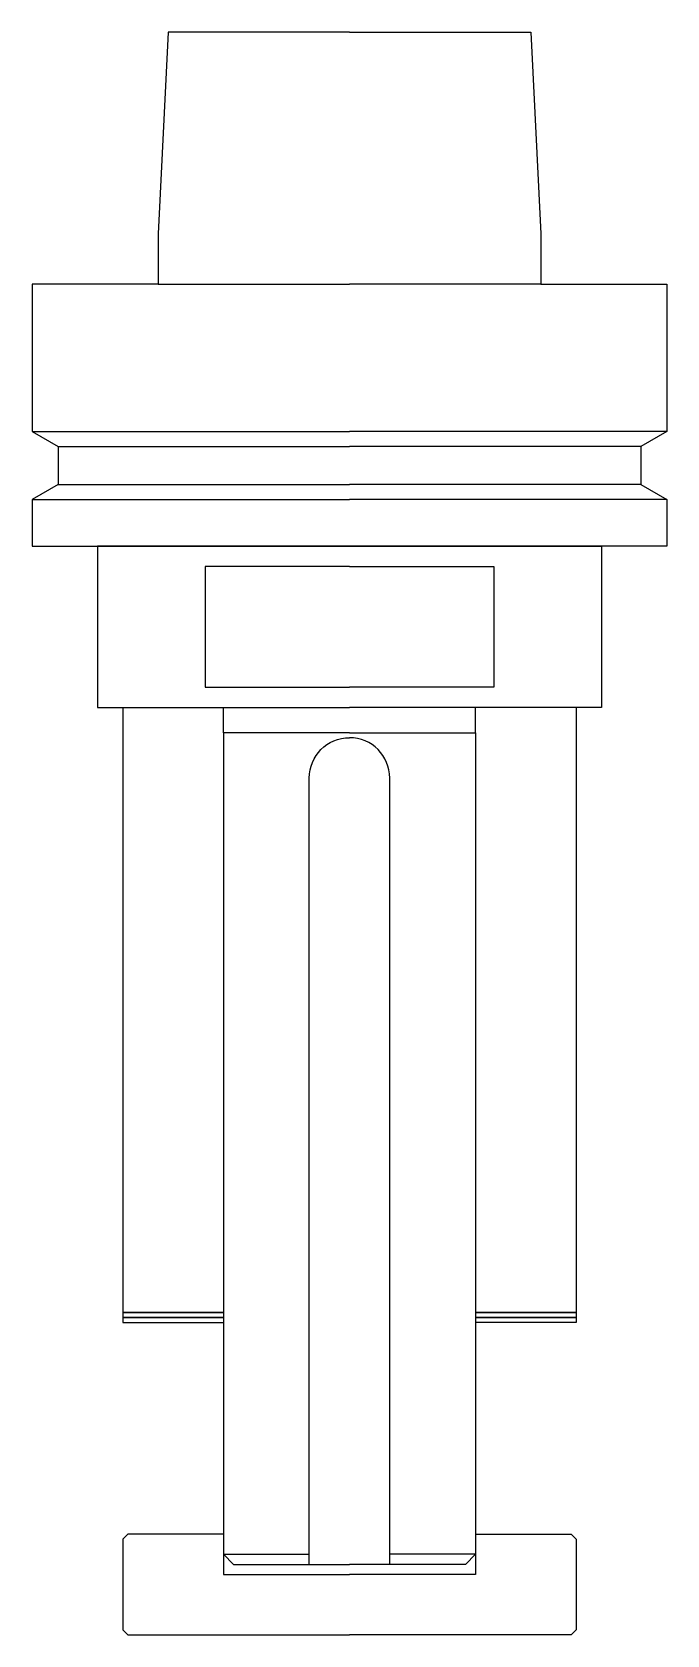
# Model space of a CAD drawing. Header units: millimetres. Extents: x -32 to 32, y -144 to 15.
import ezdxf

# ---------------------------------------------------------------- set-up
doc = ezdxf.new("R2010")
doc.units = ezdxf.units.MM
doc.layers.get('0').update_dxf_attribs({"color": 254, "true_color": 0xeaeaea})
doc.layers.add('PROFIL', color=5, linetype='Continuous', true_color=0x0000ff)

msp = doc.modelspace()

# ---------------------------------------------------------------- linework, layer by layer
at = {"color": 18, "linetype": 'Continuous', "true_color": 0x4c0000}
for p, q in [((0, 15), (18, 15)), ((18, 15), (19, -5)), ((19, -5), (19, -10)), ((-19, -10), (0, -10)), ((19, -10), (0, -10)), ((19, -10), (31.5, -10)), ((31.5, -10), (31.5, -24.62)), ((-31.5, -24.62), (0, -24.62)), ((31.5, -24.62), (0, -24.62)), ((31.5, -24.62), (28.9, -26.12)), ((-28.9, -26.12), (0, -26.12)), ((28.9, -26.12), (0, -26.12)), ((28.9, -26.12), (28.9, -29.88)), ((-28.9, -29.88), (0, -29.88)), ((28.9, -29.88), (0, -29.88)), ((28.9, -29.88), (31.5, -31.38)), ((-31.5, -31.38), (0, -31.38)), ((31.5, -31.38), (0, -31.38)), ((31.5, -31.38), (31.5, -36)), ((0, -36), (-25, -36)), ((-25, -36), (0, -36)), ((0, -36), (25, -36)), ((25, -36), (0, -36)), ((25, -36), (25, -52)), ((31.5, -36), (25, -36)), ((-14.31, -38), (-14.31, -50)), ((0, -38), (-14.31, -38)), ((0, -38), (14.31, -38)), ((14.31, -38), (14.31, -50)), ((-14.31, -50), (0, -50)), ((14.31, -50), (0, -50)), ((-22.5, -52), (0, -52)), ((-22.5, -52), (-12.5, -52)), ((-12.5, -54.5), (-12.5, -52)), ((22.5, -52), (0, -52)), ((22.5, -52), (12.5, -52)), ((12.5, -54.5), (12.5, -52)), ((22.5, -52), (22.5, -112)), ((25, -52), (22.5, -52)), ((-12.5, -54.5, 1.79), (-12.5, -136, 1.79)), ((0, -54.5, 1.79), (-12.5, -54.5, 1.79)), ((0, -54.5, 1.79), (12.5, -54.5, 1.79)), ((12.5, -54.5, 1.79), (12.5, -136, 1.79)), ((-4, -137), (-4, -59)), ((4, -137), (4, -59)), ((-22.5, -112), (-12.5, -112)), ((-12.5, -112), (-22.5, -112)), ((-12.5, -112.5), (-22.5, -112.5)), ((-22.5, -112.5), (-12.5, -112.5)), ((22.5, -112), (12.5, -112)), ((12.5, -112), (22.5, -112)), ((12.5, -112.5), (22.5, -112.5)), ((22.5, -112.5), (12.5, -112.5)), ((22.5, -112), (22.5, -112.5)), ((22.5, -112.5), (22.5, -113)), ((12.5, -113), (12.5, -134)), ((22.5, -113), (12.5, -113)), ((-12.5, -134), (-12.5, -138)), ((12.5, -134), (22, -134)), ((12.5, -134), (12.5, -138)), ((22, -134), (22.5, -134.5)), ((22.5, -134.5), (22.5, -143.5)), ((-12.5, -136, 1.79), (-11.5, -137, 1.79)), ((-12.5, -136), (-4, -136)), ((12.5, -136), (4, -136)), ((12.5, -136, 1.79), (11.5, -137, 1.79)), ((-12.5, -138), (0, -138)), ((-11.5, -137, 1.79), (0, -137, 1.79)), ((11.5, -137, 1.79), (0, -137, 1.79)), ((12.5, -138), (0, -138)), ((22, -144), (0, -144)), ((22.5, -143.5), (22, -144))]:
    msp.add_line(p, q, dxfattribs=at)
at = {"color": 18, "linetype": 'Continuous', "true_color": 0x4c0000, "extrusion": (0, 0, -1)}
msp.add_arc((0, -59), 4, 0, 90, dxfattribs=at)
at = {"color": 18, "linetype": 'Continuous', "true_color": 0x4c0000}
msp.add_arc((0, -59), 4, 0, 90, dxfattribs=at)
at = {"layer": 'PROFIL', "color": 5, "true_color": 0x0000ff}
for p, q in [((-18, 15), (-19, -5)), ((0, 15), (-18, 15)), ((-19, -5), (-19, -10)), ((-31.5, -10), (-31.5, -24.62)), ((-19, -10), (-31.5, -10)), ((-31.5, -24.62), (-28.9, -26.12)), ((-28.9, -26.12), (-28.9, -29.88)), ((-28.9, -29.88), (-31.5, -31.38)), ((-31.5, -31.38), (-31.5, -36)), ((-31.5, -36), (-25, -36)), ((-25, -36), (-25, -52)), ((-25, -52), (-22.5, -52)), ((-22.5, -52), (-22.5, -112)), ((-22.5, -112), (-22.5, -112.5)), ((-22.5, -112.5), (-22.5, -113)), ((-22.5, -113), (-12.5, -113)), ((-12.5, -113), (-12.5, -134)), ((-22, -134), (-22.5, -134.5)), ((-22.5, -134.5), (-22.5, -143.5)), ((-12.5, -134), (-22, -134)), ((-22.5, -143.5), (-22, -144)), ((-22, -144), (0, -144))]:
    msp.add_line(p, q, dxfattribs=at)

doc.saveas('drawing.dxf')
